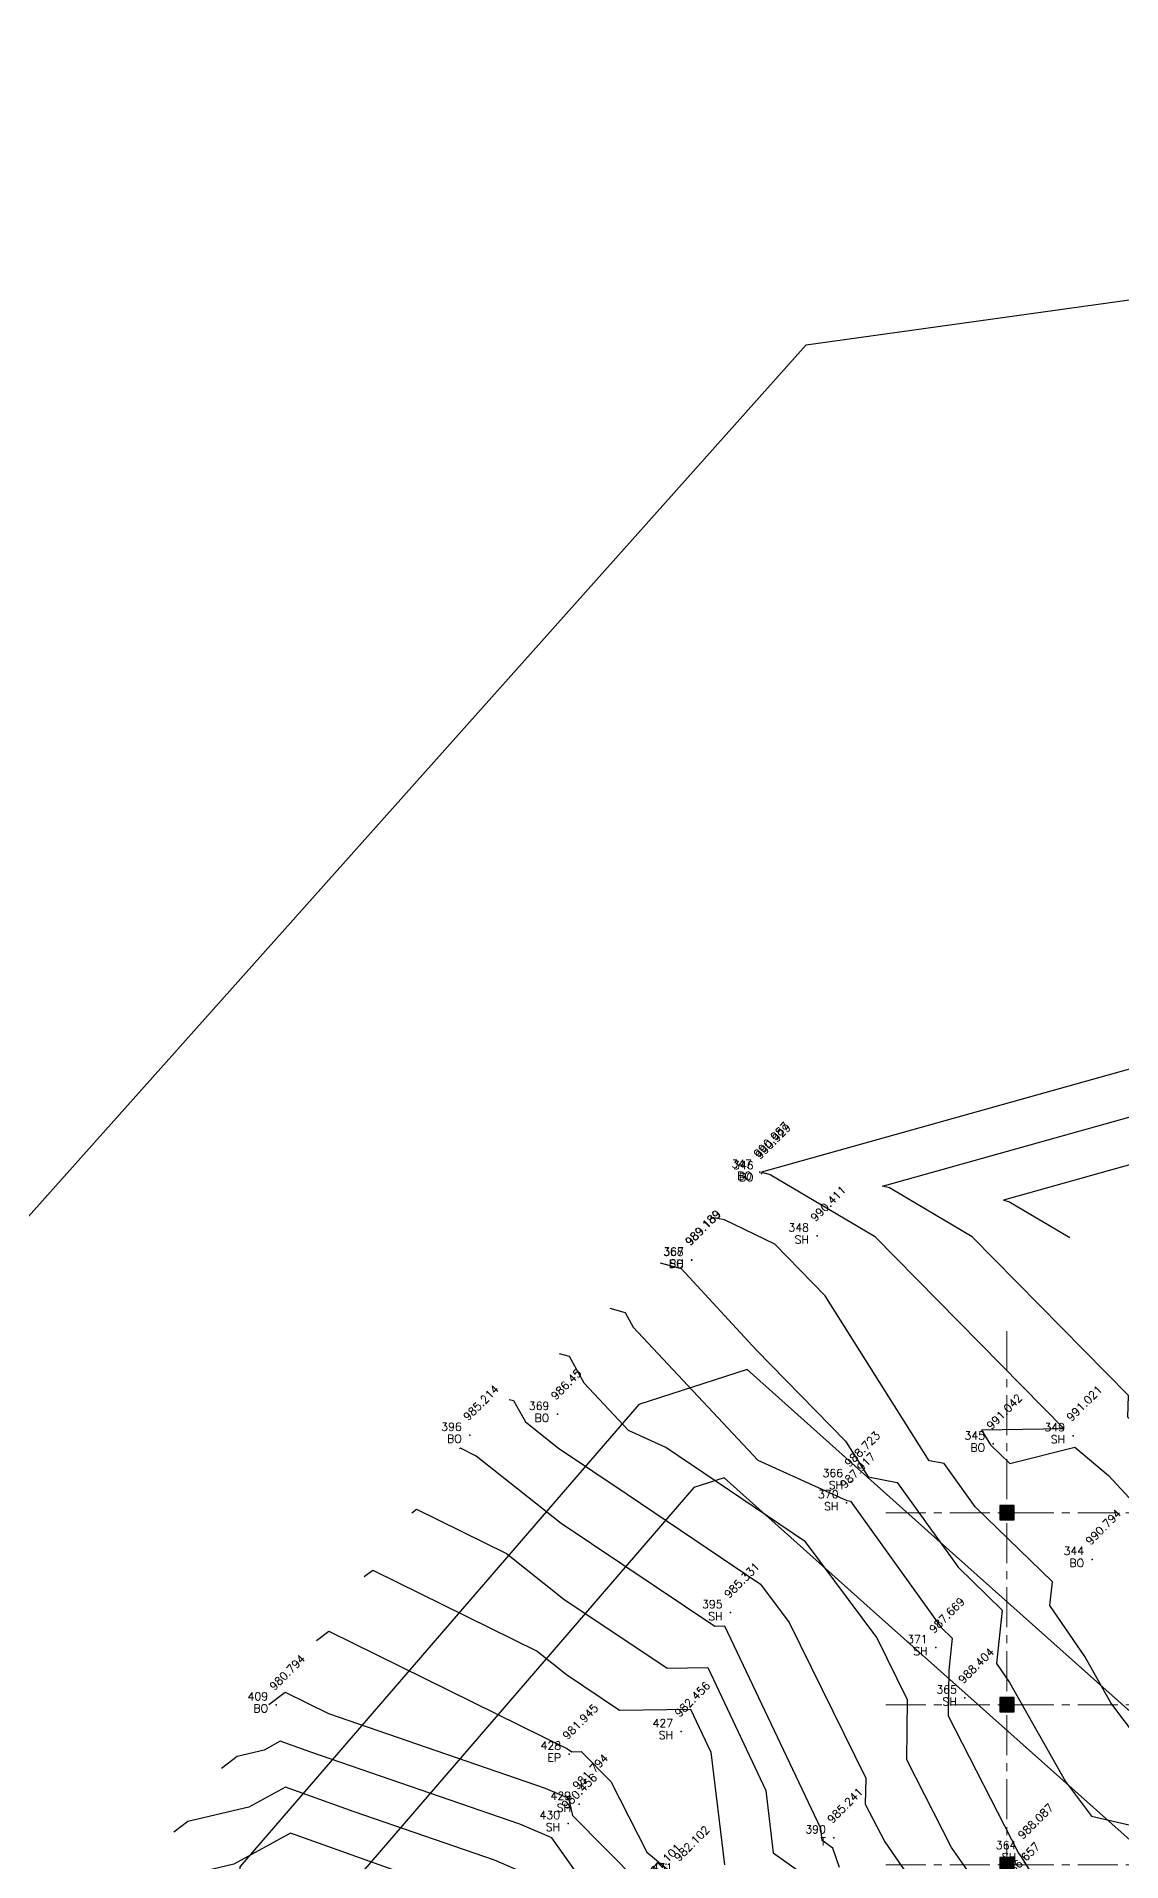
# Model space of a CAD drawing. Header units: metres. Extents: x 319894 to 3389272, y 120 to 6136017.
# Drawn here: x 321020.2 to 321054.1, y 3067940 to 3067997 of the extents above; entities that cross this region are included whole.
import ezdxf
from ezdxf.enums import TextEntityAlignment as Align

# ---------------------------------------------------------------- set-up
doc = ezdxf.new("R2010")
doc.units = ezdxf.units.M
doc.header["$MEASUREMENT"] = 0
doc.linetypes.add('CENTER', pattern=[2, 1.25, -0.25, 0.25, -0.25])
doc.linetypes.add('HIDDEN', pattern=[0.375, 0.25, -0.125])
for name, color, linetype, lineweight in [('a_MUEBLE', 255, 'Continuous', 5), ('centerline', 255, 'HIDDEN', 5), ('column', 50, 'Continuous', 30), ('hatch', 252, 'Continuous', 15), ('wall', 4, 'Continuous', 30)]:
    doc.layers.add(name, color=color, linetype=linetype, lineweight=lineweight)
for name, color, linetype in [('BO', 7, 'Continuous'), ('Contour', 254, 'Continuous'), ('EP', 7, 'Continuous'), ('Index_Contour', 8, 'Continuous'), ('Points', 7, 'Continuous'), ('Points-ELV', 6, 'Continuous'), ('Points-NUM', 4, 'Continuous'), ('Points-TXT', 3, 'Continuous'), ('SH', 7, 'Continuous'), ('T', 7, 'Continuous')]:
    doc.layers.add(name, color=color, linetype=linetype)
doc.styles.add('romans', font='romans.shx')

# ---------------------------------------------------------------- blocks, each defined once
blk = doc.blocks.new('POINTS')
at = {"layer": 'Points'}
blk.add_line((0, 0), (0, 0), dxfattribs=at)
blk.add_point((0, 0), dxfattribs=at)
at = {"layer": 'Points-ELV', "style": 'romans'}
blk.add_attdef('ELEV', text='', height=1, rotation=45, dxfattribs=at).set_placement((0, 0), align=Align.BOTTOM_LEFT)
at = {"layer": 'Points-NUM', "style": 'romans'}
blk.add_attdef('PTNUM', text='', height=1, dxfattribs=at).set_placement((0, 0), align=Align.BOTTOM_RIGHT)
at = {"layer": 'Points-TXT', "style": 'romans'}
blk.add_attdef('DESC', text='', height=1, dxfattribs=at).set_placement((0, 0), align=Align.BOTTOM_RIGHT)
blk = doc.blocks.new('SIT4')
blk.add_lwpolyline([(320247.471, 3067753.484), (320316.259, 3067830.572), (320385.466, 3067840.208), (320441.67, 3067801.664), (320406.857, 3067704.466), (320332.505, 3067671.208), (320246.604, 3067696.68)], close=True)
at = {"color": 1, "lineweight": 30, "elevation": 987.586}
blk.add_lwpolyline([(320370.962, 3067788.062), (320365.642, 3067786.817), (320365.22, 3067781.217), (320357.075, 3067768.983), (320351.198, 3067769.518), (320338.771, 3067776.828), (320320.261, 3067793.321), (320314.412, 3067798.558), (320311.03, 3067797.459), (320298.566, 3067783.015), (320298.855, 3067776.316), (320293.441, 3067769.683), (320295.803, 3067764.568), (320294.773, 3067759.718), (320296.035, 3067743.401), (320300.28, 3067731.268), (320306.229, 3067716.969), (320317.648, 3067711.854), (320321.527, 3067710.598), (320324.41, 3067708.85), (320339.069, 3067708.62), (320362.184, 3067707.54), (320368.815, 3067710.117), (320374.083, 3067711.085)], dxfattribs=at)
at = {"color": 1, "elevation": 987.586}
blk.add_lwpolyline([(320338.771, 3067776.828), (320320.261, 3067793.321), (320314.412, 3067798.558), (320311.03, 3067797.459), (320298.566, 3067783.015)], dxfattribs=at)
at = {"layer": 'Contour'}
for points in [[(320311.695, 3067801.893), (320312.35, 3067801.713), (320314.701, 3067799.168), (320317.49, 3067796.316), (320318.195, 3067795.197), (320319.108, 3067795.029), (320321.015, 3067792.376), (320322.39, 3067791.039), (320322.212, 3067789.371), (320322.62, 3067788.775), (320324.369, 3067785.679), (320325.181, 3067784.601), (320328.924, 3067783.733), (320329.889, 3067782.659)], [(320357.235, 3067790.411), (320358.677, 3067793.82), (320358.909, 3067795.74), (320370.776, 3067818.287), (320368.291, 3067819.679), (320314.866, 3067804.716), (320315.133, 3067804.647), (320318.396, 3067802.718), (320324.326, 3067796.701), (320321.735, 3067796.66), (320322.021, 3067796.206), (320322.626, 3067795.617), (320324.657, 3067796.129), (320325.707, 3067795.243), (320327.534, 3067793.275), (320330.896, 3067789.807), (320331.273, 3067789.657), (320333.636, 3067786.33), (320334.196, 3067786.091), (320334.525, 3067785.66), (320340.093, 3067782.77)], [(320310.124, 3067800.47), (320310.606, 3067800.337), (320310.859, 3067799.882), (320314.745, 3067795.725), (320317.535, 3067794.461), (320317.642, 3067794.441), (320320.484, 3067790.49), (320320.826, 3067790.157), (320320.719, 3067789.157), (320320.698, 3067787.734), (320322.897, 3067783.445), (320322.978, 3067783.328), (320323.842, 3067781.93)], [(320365.666, 3067813.521), (320356.705, 3067796.494), (320356.391, 3067793.902), (320355.343, 3067791.425), (320353.378, 3067790.191), (320346.484, 3067787.065), (320344.791, 3067785.823), (320344.354, 3067785.617), (320342.78, 3067784.557), (320341.39, 3067784.174), (320341.203, 3067784.528), (320339.171, 3067785.584), (320337.712, 3067787.494), (320335.224, 3067788.555), (320333.465, 3067791.032), (320331.178, 3067791.938), (320328.595, 3067794.603), (320326.314, 3067797.062), (320326.335, 3067797.74), (320321.447, 3067802.699), (320318.861, 3067804.228), (320318.649, 3067804.283), (320360.988, 3067816.14)], [(320321.826, 3067782.157), (320320.805, 3067783.618), (320319.403, 3067786.353), (320319.431, 3067788.228), (320318.474, 3067790.178), (320316.237, 3067793.175), (320311.872, 3067796.12), (320310.706, 3067796.648), (320309.327, 3067798.123), (320308.862, 3067798.961), (320308.553, 3067799.046)], [(320328.106, 3067799.02), (320328.063, 3067797.649), (320329.657, 3067795.932), (320331.461, 3067794.07), (320335.656, 3067792.407), (320336.813, 3067790.779), (320341.227, 3067788.898), (320342.248, 3067787.56), (320343.35, 3067788.169), (320344.681, 3067788.248), (320352.226, 3067791.669), (320353.452, 3067792.438), (320354.105, 3067793.984), (320354.5, 3067797.249), (320360.556, 3067808.755), (320353.685, 3067812.602), (320322.432, 3067803.849), (320322.589, 3067803.809), (320324.498, 3067802.68)], [(320306.981, 3067797.622), (320307.117, 3067797.585), (320307.488, 3067796.918), (320308.521, 3067796.095), (320310.662, 3067794.663), (320314.836, 3067791.846), (320315.733, 3067790.645), (320318.121, 3067785.781), (320318.109, 3067784.972), (320318.714, 3067783.792), (320319.578, 3067782.554)], [(320303.939, 3067794.079), (320304.085, 3067794.19), (320306.9, 3067792.803), (320308.685, 3067791.382), (320311.916, 3067789.221), (320313.184, 3067789.238), (320315, 3067785.403), (320315.231, 3067783.453), (320316.947, 3067782.233)], [(320302.45, 3067792.083), (320302.716, 3067792.283), (320307.85, 3067789.755), (320308.766, 3067789.025), (320310.425, 3067787.915), (320312.646, 3067787.946), (320313.286, 3067786.594), (320313.704, 3067783.074)], [(320300.962, 3067790.086), (320301.347, 3067790.377), (320308.8, 3067786.706), (320308.935, 3067786.61), (320309.229, 3067786.614), (320310.156, 3067785.681), (320311.283, 3067783.476), (320312.243, 3067782.676)], [(320299.473, 3067788.089), (320299.978, 3067788.471), (320301.334, 3067787.803), (320308.106, 3067785.475), (320308.832, 3067785.161), (320308.96, 3067784.615), (320311.038, 3067782.514), (320311.317, 3067782.109), (320311.565, 3067781.506), (320313.289, 3067777.281), (320313.916, 3067776.381), (320314.653, 3067774.241), (320315.107, 3067772.407), (320315.176, 3067769.885), (320314.558, 3067769.155), (320312.839, 3067766.188), (320313, 3067765.482), (320312.916, 3067763.402), (320313.033, 3067761.154), (320313.491, 3067760.508)], [(320309.75, 3067759.808), (320308.311, 3067761.553), (320308.905, 3067762.556), (320311.535, 3067764.534), (320309.703, 3067767.249), (320312.325, 3067770.013), (320311.276, 3067774.162), (320311.421, 3067775.304), (320310.224, 3067776.402), (320309.81, 3067776.949), (320309.267, 3067778.44), (320308.382, 3067781.256), (320307.193, 3067782.934), (320306.525, 3067783.223), (320302.138, 3067784.732), (320299.985, 3067785.5), (320298.846, 3067784.878), (320296.935, 3067784.428), (320296.495, 3067784.095)], [(320307.025, 3067759.302), (320308.475, 3067760.446), (320307.19, 3067762.003), (320307.628, 3067762.743), (320309.623, 3067764.244), (320309.625, 3067766.587), (320308.32, 3067768.456), (320310.115, 3067770.349), (320309.397, 3067773.19), (320309.683, 3067775.45), (320308.435, 3067776.595), (320307.54, 3067778.361), (320306.681, 3067781.095), (320306.075, 3067781.95), (320305.735, 3067782.097), (320303.499, 3067782.866), (320300.147, 3067784.063), (320298.373, 3067783.093), (320295.396, 3067782.394), (320295.006, 3067782.098)]]:
    blk.add_lwpolyline(points, dxfattribs=at)
at = {"layer": 'Index_Contour'}
for points in [[(320332.489, 3067782.577), (320332.221, 3067784.707), (320331.33, 3067784.324), (320330.518, 3067785.181), (320327.484, 3067785.885), (320325.782, 3067788.143), (320324.967, 3067789.585), (320323.876, 3067791.183), (320323.955, 3067791.921), (320321.547, 3067794.262), (320320.574, 3067795.616), (320320.108, 3067795.702), (320316.859, 3067800.861), (320315.284, 3067802.476), (320313.705, 3067803.236), (320313.266, 3067803.317)], [(320317.305, 3067782.997), (320317.092, 3067783.595), (320316.758, 3067783.832), (320316.714, 3067784.211), (320313.722, 3067790.53), (320313.406, 3067790.526), (320308.603, 3067793.738), (320305.95, 3067795.851), (320305.454, 3067796.096), (320305.428, 3067796.076)], [(320311.75, 3067760.183), (320311.447, 3067760.611), (320310.007, 3067760.406), (320309.432, 3067761.103), (320310.182, 3067762.369), (320311.006, 3067762.988), (320312.18, 3067762.824), (320311.889, 3067764.893), (320311.087, 3067766.041), (320314.478, 3067769.616), (320314.518, 3067769.71), (320314.059, 3067771.563), (320313.156, 3067775.135), (320311.708, 3067777.066), (320310.756, 3067779.68), (320310, 3067781.512), (320309.424, 3067782.347), (320308.311, 3067783.919), (320307.315, 3067784.349), (320300.776, 3067786.597), (320299.824, 3067786.937), (320299.32, 3067786.662), (320298.474, 3067786.463), (320297.984, 3067786.092)]]:
    blk.add_lwpolyline(points, dxfattribs=at)
at = {"layer": 'BO', "linetype": 'Continuous'}
ref = blk.add_blockref('POINTS', (320314.817, 3067804.722, 990.987), dxfattribs=at)
ref.add_attrib('PTNUM', '347', dxfattribs={"layer": 'Points-NUM', "height": 0.25, "style": 'romans'}).set_placement((320314.567, 3067804.784, 990.987), align=Align.BOTTOM_RIGHT)
ref.add_attrib('DESC', 'BO', dxfattribs={"layer": 'Points-TXT', "height": 0.25, "style": 'romans'}).set_placement((320314.567, 3067804.409, 990.987), align=Align.BOTTOM_RIGHT)
ref.add_attrib('ELEV', '990.987', dxfattribs={"layer": 'Points-ELV', "height": 0.25, "rotation": 45, "style": 'romans'}).set_placement((320314.817, 3067805.097, 990.987), align=Align.BOTTOM_LEFT)
ref = blk.add_blockref('POINTS', (320314.869, 3067804.677, 990.929), dxfattribs=at)
ref.add_attrib('PTNUM', '346', dxfattribs={"layer": 'Points-NUM', "height": 0.25, "style": 'romans'}).set_placement((320314.619, 3067804.739, 990.929), align=Align.BOTTOM_RIGHT)
ref.add_attrib('DESC', 'BO', dxfattribs={"layer": 'Points-TXT', "height": 0.25, "style": 'romans'}).set_placement((320314.619, 3067804.364, 990.929), align=Align.BOTTOM_RIGHT)
ref.add_attrib('ELEV', '990.929', dxfattribs={"layer": 'Points-ELV', "height": 0.25, "rotation": 45, "style": 'romans'}).set_placement((320314.869, 3067805.052, 990.929), align=Align.BOTTOM_LEFT)
ref = blk.add_blockref('POINTS', (320312.68, 3067801.973, 989.189), dxfattribs=at)
ref.add_attrib('PTNUM', '368', dxfattribs={"layer": 'Points-NUM', "height": 0.25, "style": 'romans'}).set_placement((320312.43, 3067802.035, 989.189), align=Align.BOTTOM_RIGHT)
ref.add_attrib('DESC', 'BO', dxfattribs={"layer": 'Points-TXT', "height": 0.25, "style": 'romans'}).set_placement((320312.43, 3067801.66, 989.189), align=Align.BOTTOM_RIGHT)
ref.add_attrib('ELEV', '989.189', dxfattribs={"layer": 'Points-ELV', "height": 0.25, "rotation": 45, "style": 'romans'}).set_placement((320312.68, 3067802.348, 989.189), align=Align.BOTTOM_LEFT)
ref = blk.add_blockref('POINTS', (320308.485, 3067797.156, 986.45), dxfattribs=at)
ref.add_attrib('PTNUM', '369', dxfattribs={"layer": 'Points-NUM', "height": 0.25, "style": 'romans'}).set_placement((320308.235, 3067797.218, 986.45), align=Align.BOTTOM_RIGHT)
ref.add_attrib('DESC', 'BO', dxfattribs={"layer": 'Points-TXT', "height": 0.25, "style": 'romans'}).set_placement((320308.235, 3067796.843, 986.45), align=Align.BOTTOM_RIGHT)
ref.add_attrib('ELEV', '986.45', dxfattribs={"layer": 'Points-ELV', "height": 0.25, "rotation": 45, "style": 'romans'}).set_placement((320308.485, 3067797.531, 986.45), align=Align.BOTTOM_LEFT)
ref = blk.add_blockref('POINTS', (320305.747, 3067796.504, 985.214), dxfattribs=at)
ref.add_attrib('PTNUM', '396', dxfattribs={"layer": 'Points-NUM', "height": 0.25, "style": 'romans'}).set_placement((320305.497, 3067796.566, 985.214), align=Align.BOTTOM_RIGHT)
ref.add_attrib('DESC', 'BO', dxfattribs={"layer": 'Points-TXT', "height": 0.25, "style": 'romans'}).set_placement((320305.497, 3067796.191, 985.214), align=Align.BOTTOM_RIGHT)
ref.add_attrib('ELEV', '985.214', dxfattribs={"layer": 'Points-ELV', "height": 0.25, "rotation": 45, "style": 'romans'}).set_placement((320305.747, 3067796.879, 985.214), align=Align.BOTTOM_LEFT)
ref = blk.add_blockref('POINTS', (320322.102, 3067796.228, 991.042), dxfattribs=at)
ref.add_attrib('PTNUM', '345', dxfattribs={"layer": 'Points-NUM', "height": 0.25, "style": 'romans'}).set_placement((320321.852, 3067796.29, 991.042), align=Align.BOTTOM_RIGHT)
ref.add_attrib('DESC', 'BO', dxfattribs={"layer": 'Points-TXT', "height": 0.25, "style": 'romans'}).set_placement((320321.852, 3067795.915, 991.042), align=Align.BOTTOM_RIGHT)
ref.add_attrib('ELEV', '991.042', dxfattribs={"layer": 'Points-ELV', "height": 0.25, "rotation": 45, "style": 'romans'}).set_placement((320322.102, 3067796.603, 991.042), align=Align.BOTTOM_LEFT)
ref = blk.add_blockref('POINTS', (320325.198, 3067792.622, 990.794), dxfattribs=at)
ref.add_attrib('PTNUM', '344', dxfattribs={"layer": 'Points-NUM', "height": 0.25, "style": 'romans'}).set_placement((320324.948, 3067792.684, 990.794), align=Align.BOTTOM_RIGHT)
ref.add_attrib('DESC', 'BO', dxfattribs={"layer": 'Points-TXT', "height": 0.25, "style": 'romans'}).set_placement((320324.948, 3067792.309, 990.794), align=Align.BOTTOM_RIGHT)
ref.add_attrib('ELEV', '990.794', dxfattribs={"layer": 'Points-ELV', "height": 0.25, "rotation": 45, "style": 'romans'}).set_placement((320325.198, 3067792.997, 990.794), align=Align.BOTTOM_LEFT)
ref = blk.add_blockref('POINTS', (320299.696, 3067788.079, 980.794), dxfattribs=at)
ref.add_attrib('PTNUM', '409', dxfattribs={"layer": 'Points-NUM', "height": 0.25, "style": 'romans'}).set_placement((320299.446, 3067788.141, 980.794), align=Align.BOTTOM_RIGHT)
ref.add_attrib('DESC', 'BO', dxfattribs={"layer": 'Points-TXT', "height": 0.25, "style": 'romans'}).set_placement((320299.446, 3067787.766, 980.794), align=Align.BOTTOM_RIGHT)
ref.add_attrib('ELEV', '980.794', dxfattribs={"layer": 'Points-ELV', "height": 0.25, "rotation": 45, "style": 'romans'}).set_placement((320299.696, 3067788.454, 980.794), align=Align.BOTTOM_LEFT)
at = {"layer": 'EP', "linetype": 'Continuous'}
ref = blk.add_blockref('POINTS', (320308.853, 3067786.539, 981.945), dxfattribs=at)
ref.add_attrib('PTNUM', '428', dxfattribs={"layer": 'Points-NUM', "height": 0.25, "style": 'romans'}).set_placement((320308.603, 3067786.601, 981.945), align=Align.BOTTOM_RIGHT)
ref.add_attrib('DESC', 'EP', dxfattribs={"layer": 'Points-TXT', "height": 0.25, "style": 'romans'}).set_placement((320308.603, 3067786.226, 981.945), align=Align.BOTTOM_RIGHT)
ref.add_attrib('ELEV', '981.945', dxfattribs={"layer": 'Points-ELV', "height": 0.25, "rotation": 45, "style": 'romans'}).set_placement((320308.853, 3067786.914, 981.945), align=Align.BOTTOM_LEFT)
at = {"layer": 'SH', "linetype": 'Continuous'}
ref = blk.add_blockref('POINTS', (320316.6, 3067802.729, 990.411), dxfattribs=at)
ref.add_attrib('PTNUM', '348', dxfattribs={"layer": 'Points-NUM', "height": 0.25, "style": 'romans'}).set_placement((320316.35, 3067802.791, 990.411), align=Align.BOTTOM_RIGHT)
ref.add_attrib('DESC', 'SH', dxfattribs={"layer": 'Points-TXT', "height": 0.25, "style": 'romans'}).set_placement((320316.35, 3067802.416, 990.411), align=Align.BOTTOM_RIGHT)
ref.add_attrib('ELEV', '990.411', dxfattribs={"layer": 'Points-ELV', "height": 0.25, "rotation": 45, "style": 'romans'}).set_placement((320316.6, 3067803.104, 990.411), align=Align.BOTTOM_LEFT)
ref = blk.add_blockref('POINTS', (320312.689, 3067801.978, 989.189), dxfattribs=at)
ref.add_attrib('PTNUM', '367', dxfattribs={"layer": 'Points-NUM', "height": 0.25, "style": 'romans'}).set_placement((320312.439, 3067802.04, 989.189), align=Align.BOTTOM_RIGHT)
ref.add_attrib('DESC', 'SH', dxfattribs={"layer": 'Points-TXT', "height": 0.25, "style": 'romans'}).set_placement((320312.439, 3067801.665, 989.189), align=Align.BOTTOM_RIGHT)
ref.add_attrib('ELEV', '989.189', dxfattribs={"layer": 'Points-ELV', "height": 0.25, "rotation": 45, "style": 'romans'}).set_placement((320312.689, 3067802.353, 989.189), align=Align.BOTTOM_LEFT)
ref = blk.add_blockref('POINTS', (320324.602, 3067796.487, 991.021), dxfattribs=at)
ref.add_attrib('PTNUM', '349', dxfattribs={"layer": 'Points-NUM', "height": 0.25, "style": 'romans'}).set_placement((320324.352, 3067796.549, 991.021), align=Align.BOTTOM_RIGHT)
ref.add_attrib('DESC', 'SH', dxfattribs={"layer": 'Points-TXT', "height": 0.25, "style": 'romans'}).set_placement((320324.352, 3067796.174, 991.021), align=Align.BOTTOM_RIGHT)
ref.add_attrib('ELEV', '991.021', dxfattribs={"layer": 'Points-ELV', "height": 0.25, "rotation": 45, "style": 'romans'}).set_placement((320324.602, 3067796.862, 991.021), align=Align.BOTTOM_LEFT)
ref = blk.add_blockref('POINTS', (320317.665, 3067795.058, 988.723), dxfattribs=at)
ref.add_attrib('PTNUM', '366', dxfattribs={"layer": 'Points-NUM', "height": 0.25, "style": 'romans'}).set_placement((320317.415, 3067795.12, 988.723), align=Align.BOTTOM_RIGHT)
ref.add_attrib('DESC', 'SH', dxfattribs={"layer": 'Points-TXT', "height": 0.25, "style": 'romans'}).set_placement((320317.415, 3067794.745, 988.723), align=Align.BOTTOM_RIGHT)
ref.add_attrib('ELEV', '988.723', dxfattribs={"layer": 'Points-ELV', "height": 0.25, "rotation": 45, "style": 'romans'}).set_placement((320317.665, 3067795.433, 988.723), align=Align.BOTTOM_LEFT)
ref = blk.add_blockref('POINTS', (320317.521, 3067794.393, 987.917), dxfattribs=at)
ref.add_attrib('PTNUM', '370', dxfattribs={"layer": 'Points-NUM', "height": 0.25, "style": 'romans'}).set_placement((320317.271, 3067794.455, 987.917), align=Align.BOTTOM_RIGHT)
ref.add_attrib('DESC', 'SH', dxfattribs={"layer": 'Points-TXT', "height": 0.25, "style": 'romans'}).set_placement((320317.271, 3067794.08, 987.917), align=Align.BOTTOM_RIGHT)
ref.add_attrib('ELEV', '987.917', dxfattribs={"layer": 'Points-ELV', "height": 0.25, "rotation": 45, "style": 'romans'}).set_placement((320317.521, 3067794.768, 987.917), align=Align.BOTTOM_LEFT)
ref = blk.add_blockref('POINTS', (320313.9, 3067790.958, 985.331), dxfattribs=at)
ref.add_attrib('PTNUM', '395', dxfattribs={"layer": 'Points-NUM', "height": 0.25, "style": 'romans'}).set_placement((320313.65, 3067791.02, 985.331), align=Align.BOTTOM_RIGHT)
ref.add_attrib('DESC', 'SH', dxfattribs={"layer": 'Points-TXT', "height": 0.25, "style": 'romans'}).set_placement((320313.65, 3067790.645, 985.331), align=Align.BOTTOM_RIGHT)
ref.add_attrib('ELEV', '985.331', dxfattribs={"layer": 'Points-ELV', "height": 0.25, "rotation": 45, "style": 'romans'}).set_placement((320313.9, 3067791.333, 985.331), align=Align.BOTTOM_LEFT)
ref = blk.add_blockref('POINTS', (320320.308, 3067789.866, 987.669), dxfattribs=at)
ref.add_attrib('PTNUM', '371', dxfattribs={"layer": 'Points-NUM', "height": 0.25, "style": 'romans'}).set_placement((320320.058, 3067789.928, 987.669), align=Align.BOTTOM_RIGHT)
ref.add_attrib('DESC', 'SH', dxfattribs={"layer": 'Points-TXT', "height": 0.25, "style": 'romans'}).set_placement((320320.058, 3067789.553, 987.669), align=Align.BOTTOM_RIGHT)
ref.add_attrib('ELEV', '987.669', dxfattribs={"layer": 'Points-ELV', "height": 0.25, "rotation": 45, "style": 'romans'}).set_placement((320320.308, 3067790.241, 987.669), align=Align.BOTTOM_LEFT)
ref = blk.add_blockref('POINTS', (320321.221, 3067788.292, 988.404), dxfattribs=at)
ref.add_attrib('PTNUM', '365', dxfattribs={"layer": 'Points-NUM', "height": 0.25, "style": 'romans'}).set_placement((320320.971, 3067788.354, 988.404), align=Align.BOTTOM_RIGHT)
ref.add_attrib('DESC', 'SH', dxfattribs={"layer": 'Points-TXT', "height": 0.25, "style": 'romans'}).set_placement((320320.971, 3067787.979, 988.404), align=Align.BOTTOM_RIGHT)
ref.add_attrib('ELEV', '988.404', dxfattribs={"layer": 'Points-ELV', "height": 0.25, "rotation": 45, "style": 'romans'}).set_placement((320321.221, 3067788.667, 988.404), align=Align.BOTTOM_LEFT)
ref = blk.add_blockref('POINTS', (320312.354, 3067787.243, 982.456), dxfattribs=at)
ref.add_attrib('PTNUM', '427', dxfattribs={"layer": 'Points-NUM', "height": 0.25, "style": 'romans'}).set_placement((320312.104, 3067787.305, 982.456), align=Align.BOTTOM_RIGHT)
ref.add_attrib('DESC', 'SH', dxfattribs={"layer": 'Points-TXT', "height": 0.25, "style": 'romans'}).set_placement((320312.104, 3067786.93, 982.456), align=Align.BOTTOM_RIGHT)
ref.add_attrib('ELEV', '982.456', dxfattribs={"layer": 'Points-ELV', "height": 0.25, "rotation": 45, "style": 'romans'}).set_placement((320312.354, 3067787.618, 982.456), align=Align.BOTTOM_LEFT)
ref = blk.add_blockref('POINTS', (320309.164, 3067784.976, 981.794), dxfattribs=at)
ref.add_attrib('PTNUM', '429', dxfattribs={"layer": 'Points-NUM', "height": 0.25, "style": 'romans'}).set_placement((320308.914, 3067785.038, 981.794), align=Align.BOTTOM_RIGHT)
ref.add_attrib('DESC', 'SH', dxfattribs={"layer": 'Points-TXT', "height": 0.25, "style": 'romans'}).set_placement((320308.914, 3067784.663, 981.794), align=Align.BOTTOM_RIGHT)
ref.add_attrib('ELEV', '981.794', dxfattribs={"layer": 'Points-ELV', "height": 0.25, "rotation": 45, "style": 'romans'}).set_placement((320309.164, 3067785.351, 981.794), align=Align.BOTTOM_LEFT)
ref = blk.add_blockref('POINTS', (320308.821, 3067784.368, 980.456), dxfattribs=at)
ref.add_attrib('PTNUM', '430', dxfattribs={"layer": 'Points-NUM', "height": 0.25, "style": 'romans'}).set_placement((320308.571, 3067784.43, 980.456), align=Align.BOTTOM_RIGHT)
ref.add_attrib('DESC', 'SH', dxfattribs={"layer": 'Points-TXT', "height": 0.25, "style": 'romans'}).set_placement((320308.571, 3067784.055, 980.456), align=Align.BOTTOM_RIGHT)
ref.add_attrib('ELEV', '980.456', dxfattribs={"layer": 'Points-ELV', "height": 0.25, "rotation": 45, "style": 'romans'}).set_placement((320308.821, 3067784.743, 980.456), align=Align.BOTTOM_LEFT)
ref = blk.add_blockref('POINTS', (320323.079, 3067783.43, 988.087), dxfattribs=at)
ref.add_attrib('PTNUM', '364', dxfattribs={"layer": 'Points-NUM', "height": 0.25, "style": 'romans'}).set_placement((320322.829, 3067783.492, 988.087), align=Align.BOTTOM_RIGHT)
ref.add_attrib('DESC', 'SH', dxfattribs={"layer": 'Points-TXT', "height": 0.25, "style": 'romans'}).set_placement((320322.829, 3067783.117, 988.087), align=Align.BOTTOM_RIGHT)
ref.add_attrib('ELEV', '988.087', dxfattribs={"layer": 'Points-ELV', "height": 0.25, "rotation": 45, "style": 'romans'}).set_placement((320323.079, 3067783.805, 988.087), align=Align.BOTTOM_LEFT)
ref = blk.add_blockref('POINTS', (320312.333, 3067782.734, 982.102), dxfattribs=at)
ref.add_attrib('PTNUM', '431', dxfattribs={"layer": 'Points-NUM', "height": 0.25, "style": 'romans'}).set_placement((320312.083, 3067782.796, 982.102), align=Align.BOTTOM_RIGHT)
ref.add_attrib('DESC', 'SH', dxfattribs={"layer": 'Points-TXT', "height": 0.25, "style": 'romans'}).set_placement((320312.083, 3067782.421, 982.102), align=Align.BOTTOM_RIGHT)
ref.add_attrib('ELEV', '982.102', dxfattribs={"layer": 'Points-ELV', "height": 0.25, "rotation": 45, "style": 'romans'}).set_placement((320312.333, 3067783.109, 982.102), align=Align.BOTTOM_LEFT)
ref = blk.add_blockref('POINTS', (320311.45, 3067782.17, 981.101), dxfattribs=at)
ref.add_attrib('PTNUM', '432', dxfattribs={"layer": 'Points-NUM', "height": 0.25, "style": 'romans'}).set_placement((320311.2, 3067782.232, 981.101), align=Align.BOTTOM_RIGHT)
ref.add_attrib('DESC', 'SH', dxfattribs={"layer": 'Points-TXT', "height": 0.25, "style": 'romans'}).set_placement((320311.2, 3067781.857, 981.101), align=Align.BOTTOM_RIGHT)
ref.add_attrib('ELEV', '981.101', dxfattribs={"layer": 'Points-ELV', "height": 0.25, "rotation": 45, "style": 'romans'}).set_placement((320311.45, 3067782.545, 981.101), align=Align.BOTTOM_LEFT)
ref = blk.add_blockref('POINTS', (320322.653, 3067782.213, 986.657), dxfattribs=at)
ref.add_attrib('PTNUM', '372', dxfattribs={"layer": 'Points-NUM', "height": 0.25, "style": 'romans'}).set_placement((320322.403, 3067782.275, 986.657), align=Align.BOTTOM_RIGHT)
ref.add_attrib('DESC', 'SH', dxfattribs={"layer": 'Points-TXT', "height": 0.25, "style": 'romans'}).set_placement((320322.403, 3067781.9, 986.657), align=Align.BOTTOM_RIGHT)
ref.add_attrib('ELEV', '986.657', dxfattribs={"layer": 'Points-ELV', "height": 0.25, "rotation": 45, "style": 'romans'}).set_placement((320322.653, 3067782.588, 986.657), align=Align.BOTTOM_LEFT)
at = {"layer": 'T', "linetype": 'Continuous'}
ref = blk.add_blockref('POINTS', (320317.127, 3067783.924, 985.241), dxfattribs=at)
ref.add_attrib('PTNUM', '390', dxfattribs={"layer": 'Points-NUM', "height": 0.25, "style": 'romans'}).set_placement((320316.877, 3067783.986, 985.241), align=Align.BOTTOM_RIGHT)
ref.add_attrib('DESC', 'T', dxfattribs={"layer": 'Points-TXT', "height": 0.25, "style": 'romans'}).set_placement((320316.877, 3067783.611, 985.241), align=Align.BOTTOM_RIGHT)
ref.add_attrib('ELEV', '985.241', dxfattribs={"layer": 'Points-ELV', "height": 0.25, "rotation": 45, "style": 'romans'}).set_placement((320317.127, 3067784.299, 985.241), align=Align.BOTTOM_LEFT)
blk = doc.blocks.new('column')
at = {"layer": 'hatch'}
h = blk.add_hatch(color=256, dxfattribs=at)
h.dxf.hatch_style = 1
h.paths.add_polyline_path([(0, 0), (0.45, 0), (0.45, 0.45), (0, 0.45)])
at = {"layer": 'column'}
for p, q in [((0, 0.45), (0.45, 0)), ((0, 0), (0.45, 0.45)), ((0, 0.225), (0.45, 0.225)), ((0.225, 0.45), (0.225, 0))]:
    blk.add_line(p, q, dxfattribs=at)
blk.add_lwpolyline([(0, 0), (0.45, 0), (0.45, 0.45), (0, 0.45)], close=True, dxfattribs=at)
blk = doc.blocks.new('NEW GRID')
at = {"layer": 'centerline', "linetype": 'CENTER'}
for p, q in [((321692.732, 3068028.607), (321692.732, 3067990.487)), ((321697.232, 3068028.607), (321697.232, 3067990.487)), ((321703.732, 3068028.607), (321703.732, 3067990.487)), ((321707.732, 3068028.607), (321707.732, 3067990.487)), ((321714.234, 3068028.607), (321714.234, 3067990.487)), ((321719.734, 3068028.607), (321719.734, 3067990.487)), ((321725.234, 3068028.607), (321725.234, 3067990.487)), ((321730.23, 3068028.607), (321730.23, 3067990.487)), ((321688.946, 3068022.931), (321736.052, 3068022.931)), ((321688.946, 3068016.931), (321736.052, 3068016.931)), ((321688.946, 3068011.931), (321736.052, 3068011.931)), ((321688.946, 3068007.936), (321736.052, 3068007.936)), ((321688.946, 3068003.936), (321736.052, 3068003.936)), ((321688.946, 3068000.94), (321736.052, 3068000.94)), ((321688.946, 3067994.937), (321736.052, 3067994.937))]:
    blk.add_line(p, q, dxfattribs=at)
at = {"layer": 'wall'}
for p in [(321692.507, 3068022.706), (321697.007, 3068022.706), (321703.507, 3068022.706), (321707.507, 3068022.706), (321714.009, 3068022.706), (321692.507, 3068016.706), (321697.007, 3068016.706), (321703.507, 3068016.706), (321707.507, 3068016.706), (321714.009, 3068016.706), (321692.507, 3068011.706), (321697.007, 3068011.706), (321703.507, 3068011.706), (321707.507, 3068011.706), (321714.009, 3068011.706), (321692.507, 3068007.711), (321697.007, 3068007.711), (321703.507, 3068007.711), (321707.507, 3068007.711), (321714.009, 3068007.711), (321692.507, 3068003.711), (321697.007, 3068003.711), (321703.507, 3068003.711), (321707.507, 3068003.711), (321714.009, 3068003.711), (321719.509, 3068003.711), (321725.009, 3068003.711), (321730.005, 3068003.711), (321692.507, 3068000.715), (321697.007, 3068000.715), (321703.507, 3068000.715), (321707.507, 3068000.715), (321714.014, 3068000.715), (321719.514, 3068000.715), (321725.014, 3068000.715), (321730.005, 3068000.715), (321692.507, 3067994.712), (321692.507, 3067994.712), (321697.007, 3067994.712), (321703.507, 3067994.712), (321707.507, 3067994.712), (321714.014, 3067994.712), (321719.514, 3067994.712), (321725.014, 3067994.712), (321730.005, 3067994.712)]:
    blk.add_blockref('column', p, dxfattribs=at)

msp = doc.modelspace()

# ---------------------------------------------------------------- linework, layer by layer
at = {"color": 1, "lineweight": 30, "elevation": 987.586}
msp.add_lwpolyline([(321098.942, 3067944.864), (321093.622, 3067943.619), (321093.2, 3067938.019), (321085.055, 3067925.785), (321079.178, 3067926.321), (321066.751, 3067933.63), (321048.241, 3067950.123), (321042.392, 3067955.36), (321039.01, 3067954.261), (321026.546, 3067939.817), (321026.835, 3067933.118), (321021.421, 3067926.486), (321023.783, 3067921.37), (321022.753, 3067916.52), (321024.015, 3067900.204), (321028.26, 3067888.07), (321034.209, 3067873.771), (321045.628, 3067868.657), (321049.507, 3067867.4), (321052.39, 3067865.652), (321067.049, 3067865.422), (321090.164, 3067864.343), (321096.795, 3067866.919), (321102.063, 3067867.887)], dxfattribs=at)
at = {"color": 3, "lineweight": 30, "elevation": 987.586}
msp.add_lwpolyline([(321098.344, 3067941.643), (321096.448, 3067941.199), (321096.133, 3067937.01), (321086.562, 3067922.636), (321078.237, 3067923.394), (321064.976, 3067931.194), (321046.243, 3067947.885), (321041.677, 3067951.974), (321040.734, 3067951.667), (321029.594, 3067938.758), (321029.881, 3067932.106), (321024.931, 3067926.041), (321026.925, 3067921.723), (321025.777, 3067916.32), (321026.976, 3067900.825), (321031.063, 3067889.143), (321036.522, 3067876.023), (321046.707, 3067871.461), (321050.764, 3067870.146), (321053.25, 3067868.639), (321067.143, 3067868.421), (321089.669, 3067867.369), (321095.973, 3067869.818), (321100.603, 3067870.669)], dxfattribs=at)

# ---------------------------------------------------------------- block references
at = {"color": 251, "true_color": 0x636466}
msp.add_blockref('SIT4', (727.98, 156.802), dxfattribs=at)
at = {"layer": 'a_MUEBLE'}
msp.add_blockref('NEW GRID', (-642.219, -72.048), dxfattribs=at)

doc.saveas('drawing.dxf')
